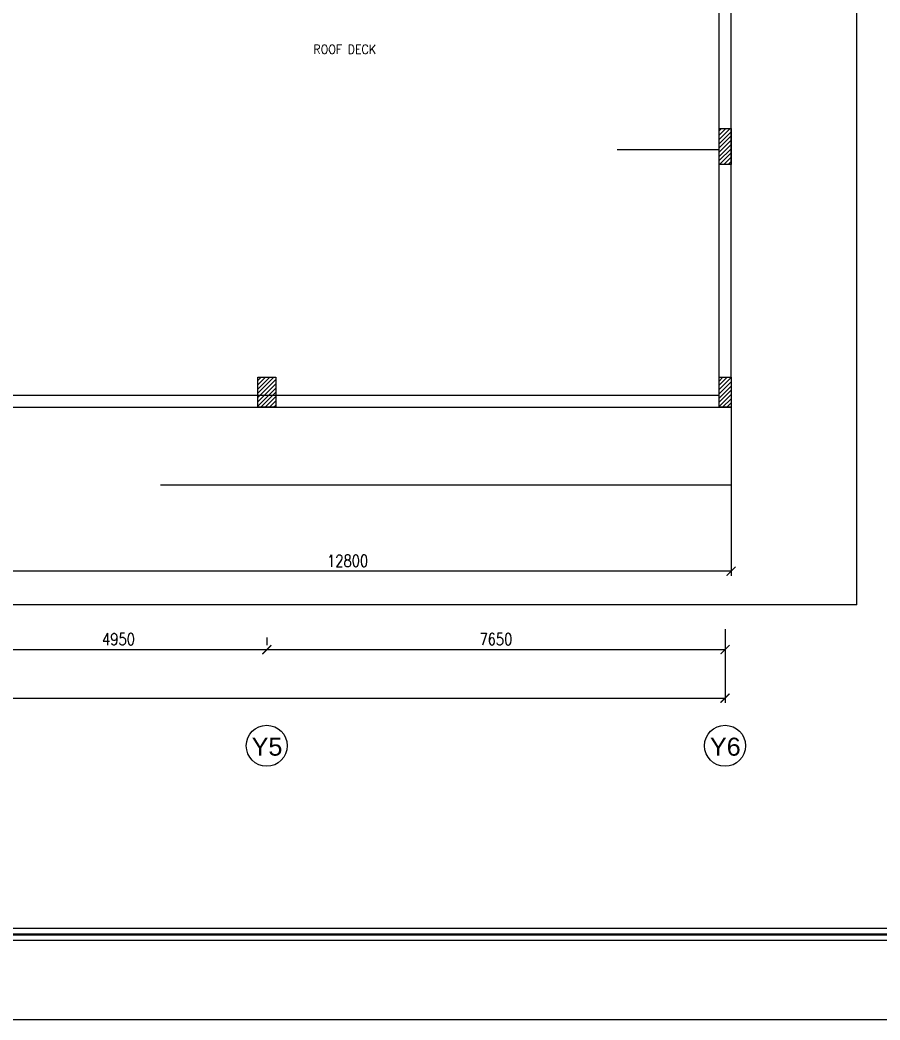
# Model space of a CAD drawing. Header units: millimetres. Extents: x -1288794 to 352264, y -1971533 to -1569871.
# Drawn here: x 35441 to 49797, y -1625558 to -1608874 of the extents above; entities that cross this region are included whole.
import ezdxf
from ezdxf.enums import TextEntityAlignment as Align

# ---------------------------------------------------------------- set-up
doc = ezdxf.new("R2010")
doc.units = ezdxf.units.MM
doc.header["$LTSCALE"] = 500
doc.header["$PDMODE"] = 34
doc.linetypes.add('CENTER', pattern=[50.8, 31.75, -6.35, 6.35, -6.35])
doc.linetypes.add('DASHED2', pattern=[9.525, 6.35, -3.175])
for name, color, linetype in [('A-ANNO-DIMS', 1, 'Continuous'), ('A-ANNO-SYMB', 33, 'Continuous'), ('A-ANNO-TEXT', 8, 'Continuous'), ('A-AREA', 8, 'CENTER'), ('A-FLOR-OVHD', 4, 'DASHED2'), ('A-FLOR-SPCL', 8, 'Continuous'), ('A-WALL-FULL', 8, 'Continuous'), ('LOGO LINE', 7, 'Continuous'), ('LOGO1LINE', 7, 'Continuous'), ('S-COL- HACT.', 9, 'Continuous'), ('S-COL.', 8, 'Continuous')]:
    doc.layers.add(name, color=color, linetype=linetype)
doc.styles.add('ROMANS', font='romans.shx', dxfattribs={"width": 0.8})
doc.styles.add('SANSSERIF', font='sas_____.pfb')
doc.dimstyles.new('100 of DIM2', dxfattribs={"dimscale": 0, "dimtxt": 200, "dimasz": 150, "dimexe": 75, "dimexo": 200, "dimgap": 75, "dimtad": 1, "dimdec": 0, "dimrnd": 5, "dimzin": 0, "dimdsep": 46, "dimtxsty": 'ROMANS', "dimblk": 'ARCHTICK', "dimcen": 100, "dimclrd": 94, "dimclre": 94, "dimclrt": 2, "dimadec": 0, "dimazin": 0, "dimtfac": 1, "dimtdec": 0, "dimtofl": 0, "dimtmove": 2, "dimatfit": 3, "dimldrblk": 'OPEN90', "dimfxl": 75, "dimtolj": 1, "dimtzin": 0, "dimarcsym": 0})
pattern_1 = [(45, (1143665.13, -1215620.816), (-35.355339, 35.355339), [])]

# ---------------------------------------------------------------- blocks, each defined once
blk = doc.blocks.new('_ArchTick')
at = {"color": 0, "linetype": 'ByBlock', "const_width": 0.15}
blk.add_lwpolyline([(-0.5, -0.5), (0.5, 0.5)], dxfattribs=at)
blk = doc.blocks.new('*D52')
at = {"layer": 'A-ANNO-DIMS', "color": 94, "lineweight": -2, "ltscale": 3, "transparency": 16777216}
for p, q in [((34610, -1619179), (34610, -1619304)), ((39560, -1619179), (39560, -1619304)), ((34610, -1619379), (39560, -1619379))]:
    blk.add_line(p, q, dxfattribs=at)
at = {"layer": 'Defpoints', "color": 0, "ltscale": 3, "transparency": 16777216}
for p in [(34610, -1619379), (39560, -1619379), (39560, -1619379)]:
    blk.add_point(p, dxfattribs=at)
at = {"layer": 'A-ANNO-DIMS', "color": 94, "lineweight": -2, "ltscale": 3, "transparency": 16777216, "xscale": 150, "yscale": 150, "zscale": 150, "rotation": 180}
blk.add_blockref('_ArchTick', (34610, -1619379), dxfattribs=at)
at = {"layer": 'A-ANNO-DIMS', "color": 94, "lineweight": -2, "ltscale": 3, "transparency": 16777216, "xscale": 150, "yscale": 150, "zscale": 150}
blk.add_blockref('_ArchTick', (39560, -1619379), dxfattribs=at)
at = {"layer": 'A-ANNO-DIMS', "color": 2, "ltscale": 3, "transparency": 16777216, "insert": (37085, -1619204), "char_height": 200, "attachment_point": 5, "style": 'ROMANS'}
blk.add_mtext('\\A1;4950', dxfattribs=at)
blk = doc.blocks.new('_Open90')
at = {"color": 0, "linetype": 'ByBlock', "lineweight": -2}
for p, q in [((0, 0), (-1, 0)), ((-0.5, 0.5), (0, 0)), ((0, 0), (-0.5, -0.5))]:
    blk.add_line(p, q, dxfattribs=at)
blk = doc.blocks.new('*D53')
at = {"layer": 'A-ANNO-DIMS', "color": 94, "lineweight": -2, "ltscale": 3, "transparency": 16777216}
for p, q in [((39560, -1619179), (39560, -1619304)), ((47210, -1619179), (47210, -1619304)), ((39560, -1619379), (47210, -1619379))]:
    blk.add_line(p, q, dxfattribs=at)
at = {"layer": 'Defpoints', "color": 0, "ltscale": 3, "transparency": 16777216}
for p in [(39560, -1619379), (47210, -1619379), (47210, -1619379)]:
    blk.add_point(p, dxfattribs=at)
at = {"layer": 'A-ANNO-DIMS', "color": 94, "lineweight": -2, "ltscale": 3, "transparency": 16777216, "xscale": 150, "yscale": 150, "zscale": 150, "rotation": 180}
blk.add_blockref('_ArchTick', (39560, -1619379), dxfattribs=at)
at = {"layer": 'A-ANNO-DIMS', "color": 94, "lineweight": -2, "ltscale": 3, "transparency": 16777216, "xscale": 150, "yscale": 150, "zscale": 150}
blk.add_blockref('_ArchTick', (47210, -1619379), dxfattribs=at)
at = {"layer": 'A-ANNO-DIMS', "color": 2, "ltscale": 3, "transparency": 16777216, "insert": (43385, -1619204), "char_height": 200, "attachment_point": 5, "style": 'ROMANS'}
blk.add_mtext('\\A1;7650', dxfattribs=at)
blk = doc.blocks.new('*D54')
at = {"layer": 'A-ANNO-DIMS', "color": 94, "lineweight": -2, "ltscale": 3, "transparency": 16777216}
for p, q in [((21710, -1619039), (21710, -1620265)), ((47210, -1619039), (47210, -1620265)), ((21710, -1620190), (47210, -1620190))]:
    blk.add_line(p, q, dxfattribs=at)
at = {"layer": 'Defpoints', "color": 0, "ltscale": 3, "transparency": 16777216}
for p in [(21710, -1618839), (47210, -1618839), (47210, -1620190)]:
    blk.add_point(p, dxfattribs=at)
at = {"layer": 'A-ANNO-DIMS', "color": 94, "lineweight": -2, "ltscale": 3, "transparency": 16777216, "xscale": 150, "yscale": 150, "zscale": 150, "rotation": 180}
blk.add_blockref('_ArchTick', (21710, -1620190), dxfattribs=at)
at = {"layer": 'A-ANNO-DIMS', "color": 94, "lineweight": -2, "ltscale": 3, "transparency": 16777216, "xscale": 150, "yscale": 150, "zscale": 150}
blk.add_blockref('_ArchTick', (47210, -1620190), dxfattribs=at)
at = {"layer": 'A-ANNO-DIMS', "color": 2, "ltscale": 3, "transparency": 16777216, "insert": (34460, -1620015), "char_height": 200, "attachment_point": 5, "style": 'ROMANS'}
blk.add_mtext('\\A1;25500', dxfattribs=at)
blk = doc.blocks.new('*D55')
at = {"layer": 'A-ANNO-DIMS', "color": 94, "linetype": 'Continuous', "lineweight": -2, "ltscale": 3, "transparency": 16777216}
for p, q in [((34510, -1615533), (34510, -1618147)), ((47310, -1615533), (47310, -1618147)), ((47310, -1618072), (34510, -1618072))]:
    blk.add_line(p, q, dxfattribs=at)
at = {"layer": 'Defpoints', "color": 0, "linetype": 'Continuous', "ltscale": 3, "transparency": 16777216}
for p in [(34510, -1615333), (47310, -1615333), (34510, -1618072)]:
    blk.add_point(p, dxfattribs=at)
at = {"layer": 'A-ANNO-DIMS', "color": 94, "linetype": 'Continuous', "lineweight": -2, "ltscale": 3, "transparency": 16777216, "xscale": 150, "yscale": 150, "zscale": 150, "rotation": 180}
blk.add_blockref('_ArchTick', (34510, -1618072), dxfattribs=at)
at = {"layer": 'A-ANNO-DIMS', "color": 94, "linetype": 'Continuous', "lineweight": -2, "ltscale": 3, "transparency": 16777216, "xscale": 150, "yscale": 150, "zscale": 150}
blk.add_blockref('_ArchTick', (47310, -1618072), dxfattribs=at)
at = {"layer": 'A-ANNO-DIMS', "color": 2, "linetype": 'Continuous', "ltscale": 3, "transparency": 16777216, "insert": (40910, -1617897), "char_height": 200, "attachment_point": 5, "style": 'ROMANS'}
blk.add_mtext('\\A1;12800', dxfattribs=at)

msp = doc.modelspace()

# ---------------------------------------------------------------- hatches: boundary and pattern name
at = {"layer": 'S-COL- HACT.', "linetype": 'Continuous', "ltscale": 3}
h = msp.add_hatch(dxfattribs=at)
h.set_pattern_fill('ANSI31', color=256, scale=400, style=0)
h.set_pattern_definition(pattern_1)
h.paths.add_polyline_path([(47109.9, -1611282.8), (47109.9, -1610682.8), (47309.9, -1610682.8), (47309.9, -1611282.8)])
h = msp.add_hatch(dxfattribs=at)
h.set_pattern_fill('ANSI31', color=256, scale=400, style=0)
h.set_pattern_definition(pattern_1)
h.paths.add_polyline_path([(39409.9, -1615332.8), (39409.9, -1614832.8), (39709.9, -1614832.8), (39709.9, -1615332.8)])
h = msp.add_hatch(dxfattribs=at)
h.set_pattern_fill('ANSI31', color=256, scale=400, style=0)
h.set_pattern_definition(pattern_1)
h.paths.add_polyline_path([(47309.9, -1614832.8), (47309.9, -1615332.8), (47109.9, -1615332.8), (47109.9, -1614832.8)])

# ---------------------------------------------------------------- linework, layer by layer
at = {"layer": 'A-ANNO-SYMB', "ltscale": 3}
for centre in [(39559.9, -1620983.3), (47209.9, -1620983.3)]:
    msp.add_circle(centre, 342.2, dxfattribs=at)
at = {"layer": 'A-AREA', "ltscale": 15}
for q in [(49409.9, -1575632.8), (14309.9, -1618632.8)]:
    msp.add_line((49409.9, -1618632.8), q, dxfattribs=at)
at = {"layer": 'A-FLOR-OVHD', "ltscale": 3}
msp.add_lwpolyline([(47309.9, -1615332.8), (47309.9, -1616632.8), (34509.9, -1616632.8), (34509.9, -1615332.8), (33209.9, -1615332.8), (33209.9, -1616632.8), (28909.9, -1616632.8), (28909.9, -1616232.8), (27309.9, -1616232.8), (27309.9, -1616632.8), (20309.9, -1616632.8), (20309.9, -1606982.8), (19309.9, -1606982.8), (19309.9, -1602482.8)], dxfattribs=at)
msp.add_lwpolyline([(47309.9, -1615332.8), (47309.9, -1616632.8), (34509.9, -1616632.8), (34509.9, -1615332.8), (33209.9, -1615332.8), (33209.9, -1616632.8), (28909.9, -1616632.8), (28909.9, -1616232.8), (27309.9, -1616232.8), (27309.9, -1616632.8), (20309.9, -1616632.8), (20309.9, -1606982.8), (19309.9, -1606982.8), (19309.9, -1602482.8)], dxfattribs=at)
at = {"layer": 'A-FLOR-SPCL', "ltscale": 3}
msp.add_line((45409.9, -1611032.8), (47109.9, -1611032.8), dxfattribs=at)
at = {"layer": 'A-WALL-FULL', "ltscale": 3}
for p, q in [((47309.9, -1614832.8), (47309.9, -1599524.4)), ((47109.9, -1614832.8), (47109.9, -1600582.8)), ((34809.9, -1615132.8), (47109.9, -1615132.8)), ((34509.9, -1615332.8), (47309.9, -1615332.8))]:
    msp.add_line(p, q, dxfattribs=at)
at = {"layer": 'A-WALL-FULL', "linetype": 'Continuous', "ltscale": 3}
for p, q in [((39409.9, -1615132.8), (39409.9, -1614832.8)), ((39409.9, -1614832.8), (39509.9, -1614832.8)), ((39609.9, -1614832.8), (39709.9, -1614832.8)), ((39709.9, -1614832.8), (39709.9, -1615132.8))]:
    msp.add_line(p, q, dxfattribs=at)
at = {"layer": 'LOGO LINE'}
msp.add_lwpolyline([(75846.1, -1625558), (-2911.9, -1625558), (-2911.9, -1569870.5), (75846.1, -1569870.5)], close=True, dxfattribs=at)
at = {"layer": 'LOGO1LINE'}
for points in [[(74520.2, -1624232.1), (-1586, -1624232.1), (-1586, -1571196.4), (74520.2, -1571196.4)], [(64211.5, -1624033.3), (-1387.1, -1624033.3), (-1387.1, -1571395.3), (64211.5, -1571395.3)]]:
    msp.add_lwpolyline(points, close=True, dxfattribs=at)
at = {"layer": 'LOGO1LINE', "const_width": 39.8}
msp.add_lwpolyline([(74420.8, -1624132.7), (-1486.6, -1624132.7), (-1486.6, -1571295.9), (74420.8, -1571295.9)], close=True, dxfattribs=at)
at = {"layer": 'S-COL.', "linetype": 'Continuous', "ltscale": 3}
for points in [[(47109.9, -1611282.8), (47109.9, -1610682.8), (47309.9, -1610682.8), (47309.9, -1611282.8)], [(47109.9, -1611282.8), (47109.9, -1610682.8), (47309.9, -1610682.8), (47309.9, -1611282.8)], [(47109.9, -1611282.8), (47109.9, -1610682.8), (47309.9, -1610682.8), (47309.9, -1611282.8)], [(39409.9, -1615332.8), (39409.9, -1614832.8), (39709.9, -1614832.8), (39709.9, -1615332.8)], [(39409.9, -1615332.8), (39409.9, -1614832.8), (39709.9, -1614832.8), (39709.9, -1615332.8)], [(39409.9, -1615332.8), (39409.9, -1614832.8), (39709.9, -1614832.8), (39709.9, -1615332.8)], [(47309.9, -1614832.8), (47309.9, -1615332.8), (47109.9, -1615332.8), (47109.9, -1614832.8)], [(47309.9, -1614832.8), (47309.9, -1615332.8), (47109.9, -1615332.8), (47109.9, -1614832.8)], [(47309.9, -1614832.8), (47309.9, -1615332.8), (47109.9, -1615332.8), (47109.9, -1614832.8)]]:
    msp.add_lwpolyline(points, close=True, dxfattribs=at)

# ---------------------------------------------------------------- texts
at = {"layer": 'A-ANNO-TEXT', "style": 'ROMANS', "width": 0.9}
msp.add_text('ROOF DECK', height=150, dxfattribs=at).set_placement((40338.4, -1609438))
at = {"layer": 'A-ANNO-TEXT', "style": 'SANSSERIF'}
for s, p in [('Y5', (39564.6, -1621147.9)), ('Y6', (47214.6, -1621147.9))]:
    msp.add_text(s, height=300, dxfattribs=at).set_placement(p, align=Align.CENTER)

# ---------------------------------------------------------------- dimensions: what is measured, and where the dimension line sits
at = {"layer": 'A-ANNO-DIMS', "linetype": 'Continuous', "ltscale": 3}
dim = msp.add_linear_dim(base=(34509.9, -1618071.8), p1=(47309.9, -1615332.8), p2=(34509.9, -1615332.8), dimstyle='100 of DIM2', override={"dimscale": 1}, dxfattribs=at)
dim.commit()
dim.dimension.update_dxf_attribs({"geometry": '*D55', "text_midpoint": (40909.9, -1617896.8)})
at = {"layer": 'A-ANNO-DIMS', "ltscale": 3}
for base, p1, p2, picture, middle in [((47209.9, -1620189.6), (21709.9, -1618839), (47209.9, -1618839), '*D54', (34459.9, -1620014.6)), ((39559.9, -1619379.5), (34609.9, -1619379.5), (39559.9, -1619379.5), '*D52', (37084.9, -1619204.5)), ((47209.9, -1619379.5), (39559.9, -1619379.5), (47209.9, -1619379.5), '*D53', (43384.9, -1619204.5))]:
    dim = msp.add_linear_dim(base=base, p1=p1, p2=p2, dimstyle='100 of DIM2', override={"dimscale": 1}, dxfattribs=at)
    dim.commit()
    dim.dimension.update_dxf_attribs({"geometry": picture, "text_midpoint": middle})

doc.saveas('drawing.dxf')
